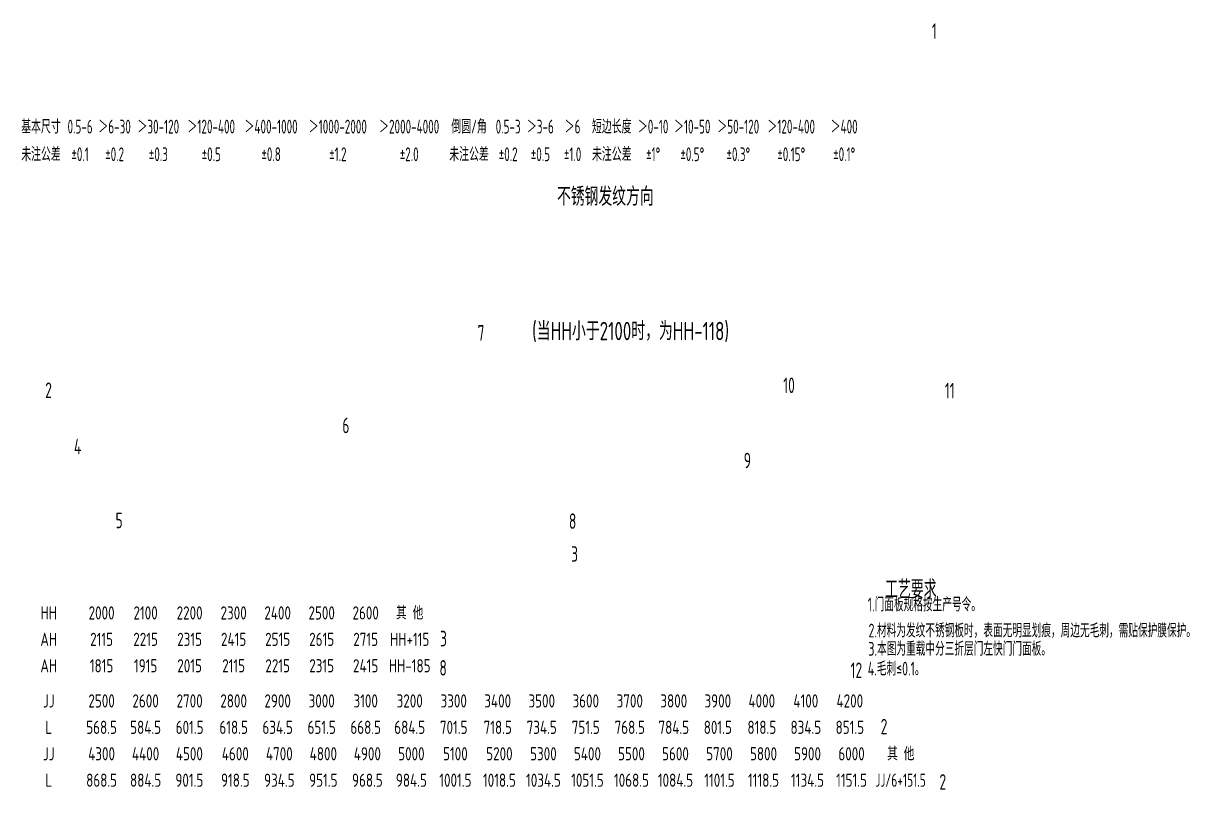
# Model space of a CAD drawing. Header units: inches. Extents: x 14216 to 120088, y -29410 to 23559.
# Drawn here: x 57773.7 to 58027.1, y 5901.3 to 6067.7 of the extents above; entities that cross this region are included whole.
import ezdxf
from ezdxf.enums import TextEntityAlignment as Align

# ---------------------------------------------------------------- set-up
doc = ezdxf.new("R2010")
doc.units = ezdxf.units.IN
doc.header["$LTSCALE"] = 0.3
doc.header["$MEASUREMENT"] = 0
doc.layers.add('2', color=2, linetype='Continuous')
doc.layers.add('2细实线', color=2, linetype='Continuous')
doc.styles.add('HZ', font='isocp2.shx', dxfattribs={"width": 0.7, "bigfont": 'hztxt.shx'})

msp = doc.modelspace()

# ---------------------------------------------------------------- texts
at = {"layer": '2', "color": 4, "style": 'HZ', "width": 0.7}
for s, p in [('1', (57971.082, 6064.327)), ('7', (57872.378, 5998.8)), ('10', (57938.782, 5987.429)), ('2', (57778.446, 5986.363)), ('11', (57973.89, 5986.269)), ('6', (57842.995, 5978.709)), ('4', (57784.693, 5974.134)), ('9', (57930.214, 5971.102)), ('5', (57793.73, 5958.084)), ('8', (57892.221, 5957.937)), ('3', (57892.699, 5950.799)), ('3', (57864.229, 5932.429)), ('8', (57864.086, 5926.08)), ('12', (57953.411, 5925.556)), ('2', (57959.949, 5913.331)), ('2', (57972.721, 5901.323))]:
    msp.add_text(s, height=3.375, dxfattribs=at).set_placement(p)
at = {"layer": '2', "color": 6, "style": 'HZ', "width": 0.75}
msp.add_text('不锈钢发纹方向', height=4, dxfattribs=at).set_placement((57889.627, 6028.096))
msp.add_text('(当HH小于2100时，为HH-118)', height=4, dxfattribs=at).set_placement((57905.619, 6000.897), align=Align.MIDDLE_CENTER)
at = {"layer": '2细实线', "style": 'HZ'}
for s, height, width, p in [('基本尺寸', 3, 0.65, (57777.52, 6045.277)), ('0.5-6', 3, 0.65, (57786.02, 6045.277)), ('＞6-30', 3, 0.65, (57793.52, 6045.277)), ('＞30-120', 3, 0.65, (57803.02, 6045.277)), ('＞120-400', 3, 0.65, (57814.52, 6045.277)), ('＞400-1000', 3, 0.65, (57827.52, 6045.277)), ('＞1000-2000', 3, 0.65, (57842.02, 6045.277)), ('＞2000-4000', 3, 0.65, (57857.52, 6045.277)), ('倒圆/角', 3, 0.65, (57870.52, 6045.277)), ('0.5-3', 3, 0.65, (57879.02, 6045.277)), ('＞3-6', 3, 0.65, (57886.02, 6045.277)), ('＞6', 3, 0.65, (57893.02, 6045.277)), ('短边长度', 3, 0.65, (57901.52, 6045.277)), ('＞0-10', 3, 0.65, (57910.52, 6045.277)), ('＞10-50', 3, 0.65, (57919.02, 6045.277)), ('＞50-120', 3, 0.65, (57929.02, 6045.277)), ('＞120-400', 3, 0.65, (57940.52, 6045.277)), ('＞400', 3, 0.65, (57952.02, 6045.277)), ('未注公差', 3, 0.65, (57777.52, 6039.277)), ('未注公差', 3, 0.65, (57870.52, 6039.277)), ('未注公差', 3, 0.65, (57901.52, 6039.277)), ('%%p0.1', 3, 0.65, (57786.02, 6039.277)), ('%%p0.2', 3, 0.65, (57793.52, 6039.277)), ('%%p0.3', 3, 0.65, (57803.02, 6039.277)), ('%%p0.5', 3, 0.65, (57814.52, 6039.277)), ('%%p0.8', 3, 0.65, (57827.52, 6039.277)), ('%%p1.2', 3, 0.65, (57842.02, 6039.277)), ('%%p2.0', 3, 0.65, (57857.52, 6039.277)), ('%%p0.2', 3, 0.65, (57879.02, 6039.277)), ('%%p0.5', 3, 0.65, (57886.02, 6039.277)), ('%%p1.0', 3, 0.65, (57893.02, 6039.277)), ('%%p1%%d', 3, 0.65, (57910.52, 6039.277)), ('%%p0.5%%d', 3, 0.65, (57919.02, 6039.277)), ('%%p0.3%%d', 3, 0.65, (57929.02, 6039.277)), ('%%p0.15%%d', 3, 0.65, (57940.52, 6039.277)), ('%%p0.1%%d', 3, 0.65, (57952.02, 6039.277)), ('HH', 2.8687, 0.8, (57779.215, 5939.695)), ('2000', 2.8687, 0.8, (57790.69, 5939.695)), ('2100', 2.8687, 0.8, (57800.253, 5939.695)), ('2200', 2.8687, 0.8, (57809.815, 5939.695)), ('2300', 2.8687, 0.8, (57819.378, 5939.695)), ('2400', 2.8687, 0.8, (57828.94, 5939.695)), ('2500', 2.8687, 0.8, (57838.503, 5939.695)), ('2600', 2.8687, 0.8, (57848.065, 5939.695)), ('其 他', 2.8687, 0.8, (57857.628, 5939.695)), ('AH', 2.8687, 0.8, (57779.215, 5933.957)), ('2115', 2.8687, 0.8, (57790.69, 5933.957)), ('2215', 2.8687, 0.8, (57800.253, 5933.957)), ('2315', 2.8687, 0.8, (57809.815, 5933.957)), ('2415', 2.8687, 0.8, (57819.378, 5933.957)), ('2515', 2.8687, 0.8, (57828.94, 5933.957)), ('2615', 2.8687, 0.8, (57838.503, 5933.957)), ('2715', 2.8687, 0.8, (57848.065, 5933.957)), ('HH+115', 2.8687, 0.8, (57857.628, 5933.957)), ('AH', 2.8687, 0.8, (57779.215, 5928.22)), ('1815', 2.8687, 0.8, (57790.69, 5928.22)), ('1915', 2.8687, 0.8, (57800.253, 5928.22)), ('2015', 2.8687, 0.8, (57809.815, 5928.22)), ('2115', 2.8687, 0.8, (57819.378, 5928.22)), ('2215', 2.8687, 0.8, (57828.94, 5928.22)), ('2315', 2.8687, 0.8, (57838.503, 5928.22)), ('2415', 2.8687, 0.8, (57848.065, 5928.22)), ('HH-185', 2.8687, 0.8, (57857.628, 5928.22)), ('JJ', 2.8687, 0.8, (57779.215, 5920.589)), ('2500', 2.8687, 0.8, (57790.69, 5920.589)), ('2600', 2.8687, 0.8, (57800.253, 5920.589)), ('2700', 2.8687, 0.8, (57809.815, 5920.589)), ('2800', 2.8687, 0.8, (57819.378, 5920.589)), ('2900', 2.8687, 0.8, (57828.94, 5920.589)), ('3000', 2.8687, 0.8, (57838.503, 5920.589)), ('3100', 2.8687, 0.8, (57848.065, 5920.589)), ('3200', 2.8687, 0.8, (57857.628, 5920.589)), ('3300', 2.8687, 0.8, (57867.19, 5920.589)), ('3400', 2.8687, 0.8, (57876.753, 5920.589)), ('3500', 2.8687, 0.8, (57886.315, 5920.589)), ('3600', 2.8687, 0.8, (57895.878, 5920.589)), ('3700', 2.8687, 0.8, (57905.44, 5920.589)), ('3800', 2.8687, 0.8, (57915.003, 5920.589)), ('3900', 2.8687, 0.8, (57924.565, 5920.589)), ('4000', 2.8687, 0.8, (57934.128, 5920.589)), ('4100', 2.8687, 0.8, (57943.69, 5920.589)), ('4200', 2.8687, 0.8, (57953.253, 5920.589)), ('L', 2.869, 0.8, (57779.215, 5914.851)), ('568.5', 2.8687, 0.8, (57790.69, 5914.851)), ('584.5', 2.8687, 0.8, (57800.253, 5914.851)), ('601.5', 2.8687, 0.8, (57809.815, 5914.851)), ('618.5', 2.8687, 0.8, (57819.378, 5914.851)), ('634.5', 2.8687, 0.8, (57828.94, 5914.851)), ('651.5', 2.8687, 0.8, (57838.503, 5914.851)), ('668.5', 2.8687, 0.8, (57848.065, 5914.851)), ('684.5', 2.8687, 0.8, (57857.628, 5914.851)), ('701.5', 2.8687, 0.8, (57867.19, 5914.851)), ('718.5', 2.8687, 0.8, (57876.753, 5914.851)), ('734.5', 2.8687, 0.8, (57886.315, 5914.851)), ('751.5', 2.8687, 0.8, (57895.878, 5914.851)), ('768.5', 2.8687, 0.8, (57905.44, 5914.851)), ('784.5', 2.8687, 0.8, (57915.003, 5914.851)), ('801.5', 2.8687, 0.8, (57924.565, 5914.851)), ('818.5', 2.8687, 0.8, (57934.128, 5914.851)), ('834.5', 2.8687, 0.8, (57943.69, 5914.851)), ('851.5', 2.8687, 0.8, (57953.253, 5914.851)), ('JJ', 2.8687, 0.8, (57779.215, 5909.114)), ('4300', 2.8687, 0.8, (57790.69, 5909.114)), ('4400', 2.8687, 0.8, (57800.253, 5909.114)), ('4500', 2.8687, 0.8, (57809.757, 5909.114)), ('4600', 2.8687, 0.8, (57819.743, 5909.114)), ('4700', 2.8687, 0.8, (57829.306, 5909.114)), ('4800', 2.8687, 0.8, (57838.868, 5909.114)), ('4900', 2.8687, 0.8, (57848.431, 5909.114)), ('5000', 2.8687, 0.8, (57857.993, 5909.114)), ('5100', 2.8687, 0.8, (57867.556, 5909.114)), ('5200', 2.8687, 0.8, (57877.118, 5909.114)), ('5300', 2.8687, 0.8, (57886.681, 5909.114)), ('5400', 2.8687, 0.8, (57896.243, 5909.114)), ('5500', 2.8687, 0.8, (57905.806, 5909.114)), ('5600', 2.8687, 0.8, (57915.368, 5909.114)), ('5700', 2.8687, 0.8, (57924.931, 5909.114)), ('5800', 2.8687, 0.8, (57934.493, 5909.114)), ('5900', 2.8687, 0.8, (57944.056, 5909.114)), ('6000', 2.8687, 0.8, (57953.618, 5909.114)), ('其 他', 2.8687, 0.8, (57964.316, 5909.114)), ('L', 2.869, 0.8, (57779.215, 5903.376)), ('868.5', 2.8687, 0.8, (57790.69, 5903.376)), ('884.5', 2.8687, 0.8, (57800.253, 5903.376)), ('901.5', 2.8687, 0.8, (57809.757, 5903.376)), ('918.5', 2.8687, 0.8, (57819.743, 5903.376)), ('934.5', 2.8687, 0.8, (57829.306, 5903.376)), ('951.5', 2.8687, 0.8, (57838.868, 5903.376)), ('968.5', 2.8687, 0.8, (57848.431, 5903.376)), ('984.5', 2.8687, 0.8, (57857.993, 5903.376)), ('1001.5', 2.8687, 0.8, (57867.556, 5903.376)), ('1018.5', 2.8687, 0.8, (57877.118, 5903.376)), ('1034.5', 2.8687, 0.8, (57886.681, 5903.376)), ('1051.5', 2.8687, 0.8, (57896.243, 5903.376)), ('1068.5', 2.8687, 0.8, (57905.806, 5903.376)), ('1084.5', 2.8687, 0.8, (57915.368, 5903.376)), ('1101.5', 2.8687, 0.8, (57924.931, 5903.376)), ('1118.5', 2.8687, 0.8, (57934.493, 5903.376)), ('1134.5', 2.8687, 0.8, (57944.056, 5903.376)), ('1151.5', 2.8687, 0.8, (57953.618, 5903.376)), ('JJ/6+151.5', 2.8687, 0.7, (57964.262, 5903.376))]:
    msp.add_text(s, height=height, dxfattribs=dict(at, width=width)).set_placement(p, align=Align.MIDDLE_CENTER)
at = {"layer": '2细实线', "color": 3, "style": 'HZ', "width": 0.7}
msp.add_text('工艺要求', height=4, dxfattribs=at).set_placement((57960.898, 5942.807))
at = {"layer": '2细实线', "color": 6, "style": 'HZ', "width": 0.7}
for s, p in [('1.门面板规格按生产号令。', (57957.136, 5939.129)), ('3.本图为重载中分三折层门左快门门面板。', (57957.28, 5929.503)), ('4.毛刺≤0.1。', (57957.146, 5925.204))]:
    msp.add_text(s, height=3, dxfattribs=at).set_placement(p, align=Align.BOTTOM_LEFT)
msp.add_text('2.材料为发纹不锈钢板时，表面无明显划痕，周边无毛刺，需贴保护膜保护。', height=3, dxfattribs=at).set_placement((57957.308, 5934.369))

doc.saveas('drawing.dxf')
